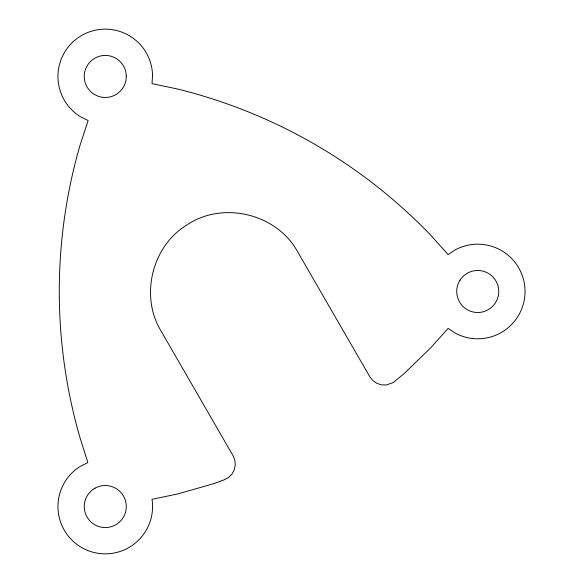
<?xml version="1.0" encoding="UTF-8"?>
<svg xmlns="http://www.w3.org/2000/svg" width="583" height="583" viewBox="0 0 583 583"><rect width="100%" height="100%" fill="white"/><g stroke="black" fill="none" stroke-linecap="round" stroke-linejoin="round"><path stroke-width="0.87" d="M126.285 76.009L125.994 79.958A21.024 21.024 0 0 1 123.895 86.189L123.246 87.341A21.024 21.024 0 0 1 105.705 97.47L104.386 97.456A21.024 21.024 0 0 1 97.937 96.151L94.373 94.431A21.024 21.024 0 0 1 94.752 58.242A21.024 21.024 0 0 1 126.285 76.009M152.564 75.462L152.01 83.646L177.961 89.112A525.822 525.822 0 0 1 430.422 234.876L448.13 254.611L454.944 250.034A47.31 47.31 0 0 1 525.043 291.493A47.31 47.31 0 0 1 454.944 332.951L448.13 328.375L430.422 348.117L403.902 373.798L393.182 382.586L386.398 384.977L381.588 384.875L376.997 383.417L373.011 380.706L369.957 376.982L297.775 252.031C277.129 213.823 223.136 200.61 187.114 224.827C151.995 245.99 139.723 295.953 161.039 330.976L233.193 455.95L234.891 460.453L235.248 465.256L234.22 469.956L231.896 474.176L228.478 477.564L224.229 479.838L213.458 483.752L177.961 493.874L152.003 499.34L152.207 500.608A47.31 47.31 0 0 1 117.992 552.108A47.31 47.31 0 0 1 62.046 525.786A47.31 47.31 0 0 1 79.915 466.597L87.851 462.552L79.886 437.257A525.822 525.822 0 0 1 79.886 145.735L88.128 120.528L80.76 116.921A47.31 47.31 0 0 1 81.613 35.476A47.31 47.31 0 0 1 152.564 75.462M459.987 280.234L459.317 281.37A21.024 21.024 0 0 0 459.317 301.622L459.987 302.759A21.024 21.024 0 0 0 464.338 307.693L467.61 309.916A21.024 21.024 0 0 0 498.757 291.493A21.024 21.024 0 0 0 467.61 273.077L464.338 275.3A21.024 21.024 0 0 0 459.987 280.234M95.138 488.117L94.001 488.787A21.024 21.024 0 0 0 87.282 517.427A21.024 21.024 0 0 0 115.777 524.744A21.024 21.024 0 0 0 123.683 496.41L123.013 495.273A21.024 21.024 0 0 0 95.138 488.117"/></g></svg>
